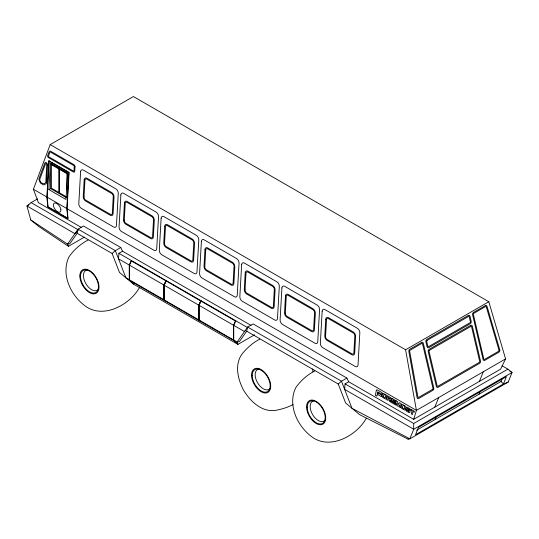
<?xml version="1.0" encoding="UTF-8"?>
<svg xmlns="http://www.w3.org/2000/svg" width="539" height="539" viewBox="0 0 539 539"><rect width="100%" height="100%" fill="white"/><g stroke="black" fill="none" stroke-linecap="round" stroke-linejoin="round"><path stroke-width="0.81" d="M67.584 173.268L65.98 199.464L48.874 189.593L50.349 163.472L50.612 188.589L66.29 197.638M251.14 325.455L122.555 251.221L118.93 253.317L118.526 258.841L244.477 331.559L245.548 330.535M81.584 227.566L38.377 202.617L33.418 189.263L50.194 144.593L133.409 96.548L488.806 301.732L505.582 358.913L500.623 369.134L413.703 419.315L348.686 381.774L345.054 383.869L344.65 389.394L413.709 429.266L512.05 372.489L507.886 369.134L502.105 365.799M37.636 198.851L31.114 202.617L26.95 205.972L30.79 219.979L67.564 244.12L69.794 243.763L77.151 233.293L78.094 229.142L83.518 226.009L120.77 247.516L122.555 251.221M77.151 233.293L112.119 253.478L119.483 272.444L125.877 277.787L237.126 342.016L239.356 341.652L246.714 331.182L247.65 327.038L253.081 323.905L346.9 378.075L348.686 381.774M413.703 419.315L416.425 410.388L405.591 349.771L50.194 144.593M434.872 407.093L438.712 397.519M435.074 419.571L436.246 416.634M479.454 381.356L483.294 371.782M479.043 394.184L480.222 391.247M416.634 430.216L501.034 381.491L502.213 378.553M503.466 383.95L506.404 376.613L418.459 427.387L415.515 434.724L503.466 383.95L501.034 381.491M246.714 331.182L338.249 384.031L345.607 402.997L359.56 414.619L407.996 439.117L409.876 438.84L508.21 382.063L512.05 372.489L509.867 371.236M139.567 287.375C130.364 304.164 105.112 318.495 87.055 307.257C71.417 297.063 60.381 274.823 68.945 256.921C73.816 249.914 80.446 243.958 88.046 240.05M366.291 418.277C357.094 435.061 331.842 449.391 313.779 438.153C298.141 427.959 287.105 405.726 295.668 387.824C300.54 380.81 307.169 374.854 314.776 370.947M131.327 260.472L129.245 265.033L129.245 279.734L133.429 284.066L237.935 344.401L254.583 334.786M166.16 280.583L164.078 285.144L164.078 299.846M200.993 300.695L198.911 305.256L198.911 319.957L199.956 321.035M235.833 320.806L233.751 325.367L233.751 340.069M77.603 231.103L74.914 233.663L26.95 205.972L29.032 204.773M112.119 253.478L115.346 250.648L120.77 247.516M338.249 384.031L341.477 381.201L346.9 378.075M48.874 189.593L50.612 188.589M30.79 219.979L39.098 226.703L68.453 246.323L84.448 237.086M405.591 349.771L488.806 301.732M505.582 358.913L416.425 410.388L33.418 189.263M345.054 383.869L413.709 423.506L507.886 369.134M407.996 439.117L409.451 438.281M259.751 339.179C252.852 342.575 247.111 347.985 242.186 353.806C234.155 364.681 237.861 379.712 243.837 390.634C250.312 401.272 261.476 411.998 274.903 410.482C281.217 409.391 287.482 407.504 293.162 404.526M504.598 383.701L508.21 382.063M51.326 163.735L67.712 173.194M50.349 163.472L67.449 173.342M66.263 196.728L59.553 192.854L59.553 169.381L66.937 173.646L66.937 189.573M31.114 202.617L78.674 230.072M118.93 253.317L247.549 327.571M130.297 280.819L234.795 341.153M133.429 284.066L125.877 277.787L115.346 250.648L78.094 229.142L67.564 244.12L68.453 246.323M199.679 320.806L198.783 319.883L198.783 305.175L200.71 300.951L166.14 280.987L164.206 285.219L164.206 299.92M165.123 300.93L163.95 299.772L163.95 285.07L165.877 280.839L131.435 260.957L129.508 265.181L129.508 279.882L130.404 280.812M312.633 368.939L312.957 371.923M413.709 423.506L413.709 429.266L409.876 438.84L352.001 408.34L341.477 381.201L247.65 327.038L237.126 342.016L237.935 344.401L233.488 339.92L233.488 325.219L235.422 320.988L200.973 301.099L199.039 305.33L199.039 320.031M60.934 209.752A5.323 2.749 55.2 0 0 56.784 203.499A5.323 2.749 55.2 0 0 53.408 205.426A5.323 2.749 55.2 0 0 57.532 211.699A5.323 2.749 55.2 0 0 60.887 209.779M98.206 289.497A11.474 6.623 60 0 1 85.58 283.164A11.474 6.623 60 0 1 87.5 269.83M325.415 414.895A13.556 7.829 60 0 1 314.655 422.482A13.556 7.829 60 0 1 308.113 401.744A13.556 7.829 60 0 1 324.195 411.035M324.451 411.675A13.556 7.829 60 0 1 325.233 414.1M325.313 419.928A11.474 6.623 60 0 1 312.546 414.498A11.474 6.623 60 0 1 314.23 400.726M269.433 379.907A13.556 7.829 60 0 1 262.129 392.237A13.556 7.829 60 0 1 252.016 371.964A13.556 7.829 60 0 1 267.546 376.128M267.91 376.734A13.556 7.829 60 0 1 269.17 379.267M270.288 388.161A11.474 6.623 60 0 1 257.527 382.73A11.474 6.623 60 0 1 259.205 368.959M74.241 166.356L73.991 170.829A0.741 0.451 63.5 0 1 73.506 171.106L48.678 156.755L48.449 156.101L49.824 152.436A1.401 0.862 63.5 0 1 50.673 152.193L73.823 165.561A0.741 0.451 63.5 0 1 74.241 166.356M84.01 196.883L84.01 197.207A2.574 1.583 63.5 0 0 85.472 199.976L110.623 214.495A2.574 1.583 63.5 0 0 112.294 213.538L113.264 196.324A2.574 1.583 63.5 0 0 111.802 193.548L86.651 179.029A2.574 1.583 63.5 0 0 84.98 179.992L84.01 196.883M124.266 220.128L124.266 220.451A2.574 1.583 63.5 0 0 125.728 223.22L150.88 237.739A2.574 1.583 63.5 0 0 152.55 236.783L153.527 219.568A2.574 1.583 63.5 0 0 152.065 216.793L126.914 202.273A2.574 1.583 63.5 0 0 125.237 203.237L124.266 220.128M164.53 243.372L164.53 243.695A2.574 1.583 63.5 0 0 165.992 246.464L191.143 260.984A2.574 1.583 63.5 0 0 192.814 260.027L193.784 242.813A2.574 1.583 63.5 0 0 192.322 240.037L167.171 225.518A2.574 1.583 63.5 0 0 165.5 226.481L164.53 243.372M204.786 266.616L204.786 266.94A2.574 1.583 63.5 0 0 206.248 269.709L231.399 284.228A2.574 1.583 63.5 0 0 233.077 283.271L234.047 266.057A2.574 1.583 63.5 0 0 232.585 263.281L207.434 248.762A2.574 1.583 63.5 0 0 205.763 249.725L204.786 266.616M245.05 289.861L245.05 290.184A2.574 1.583 63.5 0 0 246.512 292.953L271.663 307.473A2.574 1.583 63.5 0 0 273.334 306.516L274.311 289.302A2.574 1.583 63.5 0 0 272.849 286.526L247.697 272.006A2.574 1.583 63.5 0 0 246.02 272.97L245.05 289.861M285.313 313.105L285.313 313.428A2.574 1.583 63.5 0 0 286.775 316.198L311.926 330.717A2.574 1.583 63.5 0 0 313.597 329.76L314.567 312.546A2.574 1.583 63.5 0 0 313.105 309.77L287.954 295.251A2.574 1.583 63.5 0 0 286.283 296.214L285.313 313.105M325.569 336.349L325.569 336.673A2.574 1.583 63.5 0 0 327.032 339.442L352.183 353.961A2.574 1.583 63.5 0 0 353.86 353.005L354.83 335.79A2.574 1.583 63.5 0 0 353.368 333.014L328.217 318.495A2.574 1.583 63.5 0 0 326.546 319.459L325.569 336.349M39.711 179.42C39.509 182.222 43.928 185.942 45.795 182.364L46.765 164.456A0.916 0.566 63.5 0 0 46.192 163.62A0.916 0.566 63.5 0 0 45.559 163.762L39.711 179.42M47.58 164.981L46.576 182.829A1.772 1.091 63.5 0 1 46.145 183.678L44.158 184.816A1.772 1.091 63.5 0 1 43.248 184.742L40.977 183.435A1.455 0.896 63.5 0 1 40.182 182.458L39.084 179.804A1.455 0.896 63.5 0 1 38.99 178.631L44.737 163.337A2.035 1.246 63.5 0 1 46.246 162.677A2.035 1.246 63.5 0 1 47.58 164.981M48.908 160.737L46.859 197.018L47.863 207.023L68.062 218.686L67.058 208.681L69.107 172.399L48.908 160.737M49.137 161.181L47.109 197.166L48.086 206.895L67.786 218.268L66.809 208.539L68.837 172.554L49.137 161.181M75.015 166.888L74.773 171.2A1.839 1.132 63.5 0 1 73.385 171.995L48.47 157.604A1.347 0.829 63.5 0 1 47.641 155.603L49.062 151.83A2.5 1.536 63.5 0 1 50.828 151.324L73.809 164.59A1.839 1.132 63.5 0 1 75.015 166.888M80.607 171.712L78.802 203.675A3.672 2.257 63.5 0 0 81.221 208.263L113.689 227.013A3.672 2.257 63.5 0 0 116.464 225.417L118.27 193.454A3.672 2.257 63.5 0 0 115.845 188.859L83.377 170.115A3.672 2.257 63.5 0 0 80.607 171.712M84.172 179.817L83.228 196.465A3.672 2.257 63.5 0 0 85.654 201.06L110.327 215.304A3.672 2.257 63.5 0 0 113.102 213.707L114.039 197.058A3.672 2.257 63.5 0 0 111.62 192.47L86.941 178.22A3.672 2.257 63.5 0 0 84.172 179.817M120.864 194.956L119.058 226.919A3.672 2.257 63.5 0 0 121.484 231.507L153.952 250.258A3.672 2.257 63.5 0 0 156.721 248.661L158.527 216.698A3.672 2.257 63.5 0 0 156.108 212.103L123.64 193.36A3.672 2.257 63.5 0 0 120.864 194.956M124.428 203.062L123.492 219.71A3.672 2.257 63.5 0 0 125.917 224.305L150.59 238.548A3.672 2.257 63.5 0 0 153.359 236.951L154.302 220.303A3.672 2.257 63.5 0 0 151.877 215.715L127.204 201.465A3.672 2.257 63.5 0 0 124.428 203.062M161.127 218.201L159.322 250.163A3.672 2.257 63.5 0 0 161.747 254.752L194.215 273.502A3.672 2.257 63.5 0 0 196.984 271.905L198.79 239.943A3.672 2.257 63.5 0 0 196.364 235.348L163.896 216.604A3.672 2.257 63.5 0 0 161.127 218.201M164.691 226.306L163.755 242.954A3.672 2.257 63.5 0 0 166.174 247.542L190.853 261.792A3.672 2.257 63.5 0 0 193.622 260.196L194.566 243.547A3.672 2.257 63.5 0 0 192.14 238.959L167.467 224.709A3.672 2.257 63.5 0 0 164.691 226.306M201.384 241.445L199.585 273.408A3.672 2.257 63.5 0 0 202.004 277.996L234.472 296.746A3.672 2.257 63.5 0 0 237.248 295.15L239.053 263.187A3.672 2.257 63.5 0 0 236.628 258.592L204.16 239.848A3.672 2.257 63.5 0 0 201.384 241.445M204.955 249.55L204.011 266.199A3.672 2.257 63.5 0 0 206.437 270.787L231.11 285.037A3.672 2.257 63.5 0 0 233.886 283.44L234.822 266.792A3.672 2.257 63.5 0 0 232.403 262.203L207.724 247.953A3.672 2.257 63.5 0 0 204.955 249.55M241.647 264.689L239.842 296.652A3.672 2.257 63.5 0 0 242.267 301.24L274.735 319.991A3.672 2.257 63.5 0 0 277.504 318.394L279.31 286.431A3.672 2.257 63.5 0 0 276.891 281.836L244.423 263.093A3.672 2.257 63.5 0 0 241.647 264.689M245.211 272.795L244.275 289.443A3.672 2.257 63.5 0 0 246.694 294.031L271.373 308.281A3.672 2.257 63.5 0 0 274.142 306.684L275.085 290.036A3.672 2.257 63.5 0 0 272.66 285.448L247.987 271.198A3.672 2.257 63.5 0 0 245.211 272.795M281.91 287.934L280.105 319.897A3.672 2.257 63.5 0 0 282.524 324.485L314.998 343.235A3.672 2.257 63.5 0 0 317.767 341.638L319.573 309.676A3.672 2.257 63.5 0 0 317.148 305.081L284.68 286.337A3.672 2.257 63.5 0 0 281.91 287.934M285.475 296.039L284.531 312.687A3.672 2.257 63.5 0 0 286.957 317.276L311.63 331.525A3.672 2.257 63.5 0 0 314.405 329.929L315.342 313.28A3.672 2.257 63.5 0 0 312.923 308.692L288.244 294.442A3.672 2.257 63.5 0 0 285.475 296.039M322.167 311.178L320.361 343.141A3.672 2.257 63.5 0 0 322.787 347.729L355.255 366.48A3.672 2.257 63.5 0 0 358.031 364.883L359.83 332.92A3.672 2.257 63.5 0 0 357.411 328.325L324.943 309.581A3.672 2.257 63.5 0 0 322.167 311.178M325.738 319.283L324.795 335.932A3.672 2.257 63.5 0 0 327.22 340.52L351.893 354.77A3.672 2.257 63.5 0 0 354.669 353.173L355.605 336.525A3.672 2.257 63.5 0 0 353.18 331.936L328.507 317.687A3.672 2.257 63.5 0 0 325.738 319.283M499.094 350.566L498.71 351.246L484.467 359.466A0.768 0.559 -77.8 0 1 483.847 359.129L473.336 314.298A0.768 0.559 -77.8 0 1 473.666 313.408L485.612 306.516A0.869 0.627 -77.8 0 1 486.306 306.853L499.094 350.566M383.121 396.306C387.77 401.905 384.57 390.014 383.121 396.306M389.791 400.807L389.67 401.454L390.687 402.04L390.863 401.104A0.788 0.404 54.8 0 0 390.6 400.336L390.472 400.228A0.95 0.485 54.8 0 0 391.065 400.053L391.267 399.008A1.078 0.552 54.8 0 0 390.425 397.486L387.406 395.741L386.652 399.709L387.669 400.295L387.844 399.359L389.791 400.807M390.189 398.712L389.859 399.338L388.046 398.314L388.242 397.263L390.189 398.712M402.215 407.336C406.871 412.989 403.718 400.942 402.215 407.336M406.918 410.051L408.926 411.297L407.053 409.808A1.078 0.552 54.8 0 1 406.217 408.286L406.325 407.706A1.927 0.984 54.8 0 1 407.518 407.356L409.472 408.481A1.078 0.552 54.8 0 1 410.307 410.004L407.248 408.427L409.182 409.997A1.078 0.552 54.8 0 1 410.024 411.52L409.909 412.099A1.9 0.97 54.8 0 1 408.717 412.45L406.763 411.318A1.078 0.552 54.8 0 1 405.928 409.802L406.918 410.051M376.316 390.377L375.38 395.296L376.902 396.172L377.724 391.84L381.828 394.204L382.117 392.688L377.509 390.027A1.927 0.984 54.8 0 0 376.316 390.377M378.055 393.066L377.765 394.582L381.363 396.657L381.652 395.141L378.055 393.066M382.447 393.915L382.05 396.017A1.078 0.552 54.8 0 0 382.885 397.533L385.129 398.826A1.9 0.97 54.8 0 0 386.322 398.483L386.719 396.387A1.078 0.552 54.8 0 0 385.884 394.865L383.64 393.571A1.927 0.984 54.8 0 0 382.447 393.915M391.947 398.368L391.193 402.33L394.777 404.398L394.952 403.462L392.385 401.979L392.5 401.4L395.06 402.882L395.242 401.946L392.675 400.47L392.79 399.884L395.35 401.366L395.532 400.437L391.947 398.368M396.037 400.726L395.282 404.688L396.3 405.274L396.765 402.828L397.29 405.847L398.368 406.473L399.911 404.648L399.446 407.093L400.464 407.679L401.218 403.718L399.446 402.694L398.159 404.668L397.634 401.649L396.037 400.726M401.548 404.944L401.151 407.039A1.078 0.552 54.8 0 0 401.986 408.562L404.23 409.856A1.9 0.97 54.8 0 0 405.422 409.505L405.82 407.41A1.078 0.552 54.8 0 0 404.984 405.894L402.741 404.594A1.927 0.984 54.8 0 0 401.548 404.944M410.994 409.364L410.819 410.294L411.971 410.961L411.392 413.992L412.409 414.579L412.982 411.547L414.255 412.281L414.437 411.351L410.994 409.364M427.083 340.378L426.982 340.446A0.694 0.499 -77.8 0 0 426.686 341.241L427.899 346.402A0.694 0.499 -77.8 0 0 428.451 346.705L470.123 322.645A0.694 0.499 -77.8 0 0 470.426 321.85L469.213 316.683A0.694 0.499 -77.8 0 0 468.654 316.386L427.083 340.378M429.408 350.31L429.314 350.377A0.694 0.499 -77.8 0 0 429.01 351.172L437.19 386.059A0.694 0.499 -77.8 0 0 437.749 386.355L479.42 362.302A0.694 0.499 -77.8 0 0 479.717 361.507L471.537 326.614A0.694 0.499 -77.8 0 0 470.985 326.317L429.408 350.31M432.709 389.259L418.473 397.479L417.968 397.371L409.667 351.111A0.782 0.566 -77.8 0 1 410.017 350.249L421.949 343.363A0.68 0.492 -77.8 0 1 422.495 343.66L433.006 388.471A0.68 0.492 -77.8 0 1 432.709 389.259M421.633 342.393L409.876 349.178A1.907 1.374 -77.8 0 0 408.879 351.63L417.085 397.553A1.705 1.233 -77.8 0 0 418.688 398.503L432.871 390.317A1.806 1.307 -77.8 0 0 433.78 387.912L423.317 343.296A1.806 1.307 -77.8 0 0 421.633 342.393M468.337 315.423L426.827 339.388A1.806 1.307 -77.8 0 0 425.918 341.793L427.083 346.759A1.806 1.307 -77.8 0 0 428.768 347.668L470.277 323.696A1.806 1.307 -77.8 0 0 471.187 321.298L470.028 316.332A1.806 1.307 -77.8 0 0 468.337 315.423M485.295 305.633L473.532 312.425A1.806 1.307 -77.8 0 0 472.622 314.83L483.085 359.446A1.806 1.307 -77.8 0 0 484.77 360.355L498.946 352.169A1.705 1.233 -77.8 0 0 499.774 349.811L487.061 306.489A1.907 1.374 -77.8 0 0 485.295 305.633M470.668 325.354L429.159 349.319A1.806 1.307 -77.8 0 0 428.242 351.724L436.374 386.416A1.806 1.307 -77.8 0 0 438.066 387.319L479.575 363.353A1.806 1.307 -77.8 0 0 480.485 360.948L472.353 326.263A1.806 1.307 -77.8 0 0 470.668 325.354M58.771 168.929L51.387 164.671L51.387 188.138L58.771 192.403L58.771 168.929M79.839 275.981A13.556 7.829 60 0 0 94.217 293.87A13.556 7.829 60 0 0 94.217 274.701A13.556 7.829 60 0 0 79.839 275.981M80.527 276.291A12.687 7.324 60 0 0 93.988 293.041A12.687 7.324 60 0 0 93.988 275.092A12.687 7.324 60 0 0 80.527 276.291M307.257 407.194A12.687 7.324 60 0 0 320.712 423.937A12.687 7.324 60 0 0 320.712 405.988A12.687 7.324 60 0 0 307.257 407.194M252.232 375.427A12.687 7.324 60 0 0 265.693 392.17A12.687 7.324 60 0 0 265.693 374.228A12.687 7.324 60 0 0 252.232 375.427"/></g></svg>
